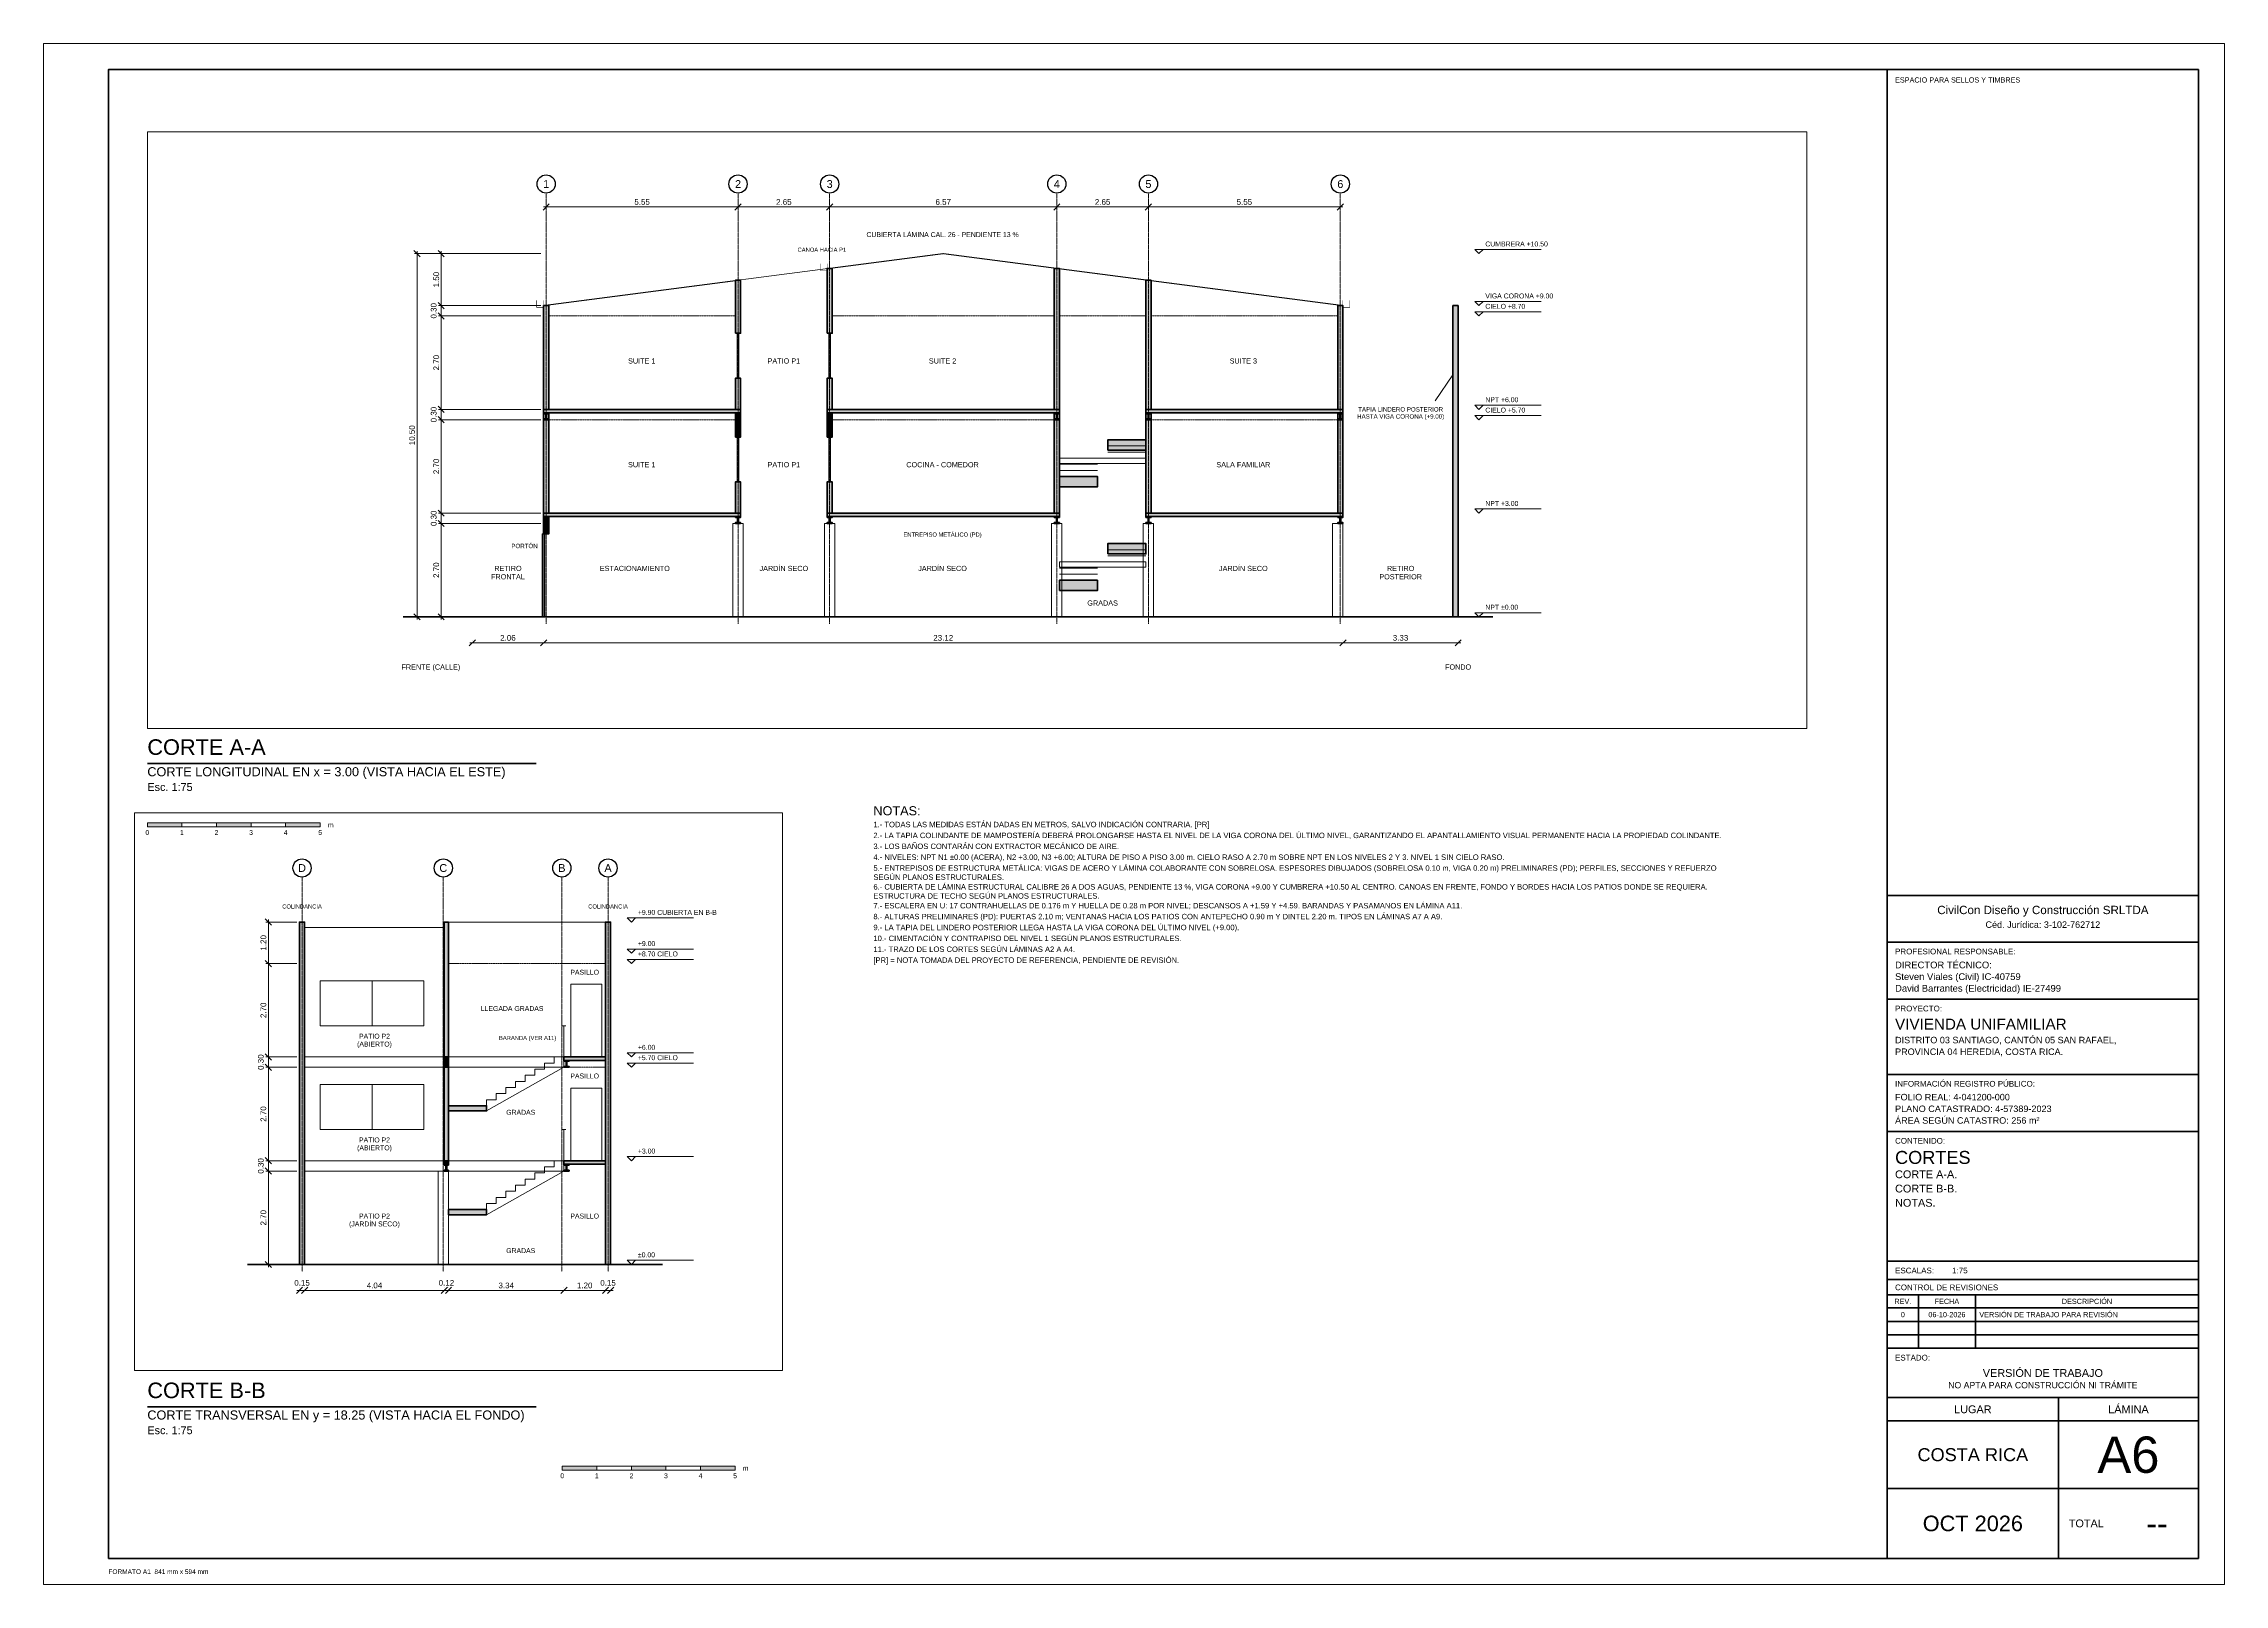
# Paper-space layout 'A6-CORTES' of a CAD drawing. Header units: metres, sheet in millimetres. Extents: x 0 to 841, y 0 to 594.
# The model-space entities are those that its viewports show. They can reach past a viewport. Long polylines and large blocks are cut down to what shows.
import ezdxf
from ezdxf.enums import TextEntityAlignment as Align

# ---------------------------------------------------------------- set-up
doc = ezdxf.new("R2010")
doc.units = ezdxf.units.M
doc.linetypes.add('CENTER', pattern=[5.08, 3.175, -0.635, 0.635, -0.635])
doc.linetypes.add('DASHED', pattern=[1.524, 1.27, -0.254])
for name, color, linetype, lineweight in [('A-CAJETIN', 7, 'Continuous', 35), ('A-CAJETIN-TXT', 7, 'Continuous', 25), ('A-EJES', 8, 'CENTER', 13), ('A-EJES-TXT', 7, 'Continuous', 25), ('A-ESCALA-GRAF', 7, 'Continuous', 18), ('A-MARCO', 7, 'Continuous', 70), ('A-NOTAS', 7, 'Continuous', 18), ('A-TEXTO', 7, 'Continuous', 18), ('A-TITULOS', 7, 'Continuous', 35), ('S-CIELO', 8, 'DASHED', 13), ('S-CORTE', 7, 'Continuous', 50), ('S-COTA', 7, 'Continuous', 18), ('S-CUBIERTA', 7, 'Continuous', 60), ('S-NIVEL', 7, 'Continuous', 18), ('S-TERRENO', 7, 'Continuous', 70), ('S-TXT', 7, 'Continuous', 18), ('S-VIDRIO', 8, 'Continuous', 13), ('S-VISTA', 8, 'Continuous', 18)]:
    doc.layers.add(name, color=color, linetype=linetype, lineweight=lineweight)
doc.layers.add('A-VIEWPORT', color=8, linetype='Continuous', lineweight=13, plot=False)
doc.styles.add('ARIAL', font='arial.ttf')
doc.dimstyles.new('COTA-75', dxfattribs={"dimtxt": 0.165, "dimasz": 0.09, "dimexe": 0.075, "dimexo": 0.075, "dimgap": 0.06, "dimtad": 1, "dimzin": 0, "dimdsep": 46, "dimtxsty": 'ARIAL', "dimtsz": 0.09, "dimcen": 2.5, "dimdle": 0.075, "dimclrd": 7, "dimclre": 7, "dimclrt": 7, "dimazin": 3, "dimtfac": 1, "dimtmove": 0, "dimatfit": 3, "dimlwd": 18, "dimlwe": 13})

# ---------------------------------------------------------------- blocks, each defined once
blk = doc.blocks.new('CAJETIN_A1')
for p, q in [((0, 255.6), (120, 255.6)), ((0, 237.6), (120, 237.6)), ((0, 215.6), (120, 215.6)), ((0, 186.6), (120, 186.6)), ((0, 164.6), (120, 164.6)), ((0, 114.6), (120, 114.6)), ((0, 107.6), (120, 107.6)), ((0, 101.6), (120, 101.6)), ((12, 101.6), (12, 81)), ((34, 101.6), (34, 81)), ((0, 96.6), (120, 96.6)), ((0, 91.4), (120, 91.4)), ((0, 86.2), (120, 86.2)), ((0, 81), (120, 81)), ((0, 62), (120, 62)), ((66, 62), (66, 0)), ((0, 53), (120, 53)), ((0, 27), (120, 27))]:
    blk.add_line(p, q)
blk.add_lwpolyline([(0, 0), (120, 0), (120, 574), (0, 574)], close=True)
at = {"style": 'ARIAL'}
for s, height, p in [('ESPACIO PARA SELLOS Y TIMBRES', 2, (3, 571)), ('PROFESIONAL RESPONSABLE:', 2.2, (3, 235.1)), ('PROYECTO:', 2.2, (3, 213.1)), ('INFORMACIÓN REGISTRO PÚBLICO:', 2.2, (3, 184.1)), ('CONTENIDO:', 2.2, (3, 162.1)), ('ESCALAS:', 2.2, (3, 112.1)), ('CONTROL DE REVISIONES', 2.2, (3, 105.6)), ('ESTADO:', 2.2, (3, 78.5))]:
    blk.add_text(s, height=height, dxfattribs=at).set_placement(p, align=Align.TOP_LEFT)
for s, height, p in [('REV.', 2, (6, 99.1)), ('FECHA', 2, (23, 99.1)), ('DESCRIPCIÓN', 2, (77, 99.1)), ('LUGAR', 3, (33, 57.5)), ('LÁMINA', 3, (93, 57.5))]:
    blk.add_text(s, height=height, dxfattribs=at).set_placement(p, align=Align.MIDDLE_CENTER)
blk.add_text('TOTAL', height=3, dxfattribs=at).set_placement((70, 13.5), align=Align.MIDDLE_LEFT)
for tag, height, p in [('EMPRESA_CED', 2.5, (60, 245.6)), ('EMPRESA', 3.2, (60, 251.6)), ('ESTADO_1', 3, (60, 73)), ('ESTADO_2', 2.4, (60, 68))]:
    blk.add_attdef(tag, text='', height=height, dxfattribs=at).set_placement(p, align=Align.TOP_CENTER)
for tag, height, p in [('PROF_1', 2.6, (3, 230.1)), ('PROF_2', 2.6, (3, 225.6)), ('PROF_3', 2.6, (3, 221.1)), ('PROYECTO', 4.2, (3, 208.1)), ('UBIC_1', 2.5, (3, 201.1)), ('UBIC_2', 2.5, (3, 196.6)), ('UBIC_3', 2.5, (3, 192.1)), ('REG_1', 2.5, (3, 179.1)), ('REG_2', 2.5, (3, 174.6)), ('REG_3', 2.5, (3, 170.1)), ('CONT_TIT', 5, (3, 157.1)), ('CONT_1', 3, (3, 149.6)), ('CONT_2', 3, (3, 144.1)), ('CONT_3', 3, (3, 138.6)), ('CONT_4', 3, (3, 133.1)), ('CONT_5', 3, (3, 127.6)), ('CONT_6', 3, (3, 122.1)), ('ESCALAS', 2.2, (25, 112.1))]:
    blk.add_attdef(tag, text='', height=height, dxfattribs=at).set_placement(p, align=Align.TOP_LEFT)
for tag, height, p in [('REV0_N', 2, (6, 94)), ('REV0_F', 2, (23, 94)), ('REV1_N', 2, (6, 88.8)), ('REV2_N', 2, (6, 83.6)), ('REV1_F', 2, (23, 88.8)), ('REV2_F', 2, (23, 83.6)), ('LUGAR', 5, (33, 40)), ('LAMINA', 14, (93, 40)), ('TOTAL', 9, (104, 13.5)), ('FECHA', 6, (33, 13.5))]:
    blk.add_attdef(tag, text='', height=height, dxfattribs=at).set_placement(p, align=Align.MIDDLE_CENTER)
for tag, p in [('REV0_D', (35.5, 94)), ('REV1_D', (35.5, 88.8)), ('REV2_D', (35.5, 83.6))]:
    blk.add_attdef(tag, text='', height=2, dxfattribs=at).set_placement(p, align=Align.MIDDLE_LEFT)

msp = doc.modelspace()

# ---------------------------------------------------------------- hatches: boundary and pattern name
at = {"layer": 'S-CORTE'}
for points in [[(7.61, 8.2), (7.76, 8.2), (7.76, 9.731), (7.61, 9.731)], [(10.26, 8.2), (10.41, 8.2), (10.41, 10.076), (10.26, 10.076)], [(16.83, 6), (16.98, 6), (16.98, 10.076), (16.83, 10.076)], [(19.48, 6), (19.63, 6), (19.63, 9.731), (19.48, 9.731)], [(45, 0), (45.15, 0), (45.15, 9.901), (45, 9.901)], [(49.19, 6), (49.31, 6), (49.31, 9.901), (49.19, 9.901)], [(53.85, 0), (54, 0), (54, 9.901), (53.85, 9.901)], [(2.06, 6), (2.21, 6), (2.21, 9), (2.06, 9)], [(25.03, 6), (25.18, 6), (25.18, 9), (25.03, 9)], [(28.362, 0), (28.512, 0), (28.512, 9), (28.362, 9)], [(7.61, 6), (7.76, 6), (7.76, 6.9), (7.61, 6.9)], [(10.26, 6), (10.41, 6), (10.41, 6.9), (10.26, 6.9)], [(2.06, 5.9), (7.76, 5.9), (7.76, 6), (2.06, 6)], [(2.06, 5.875), (2.21, 5.875), (2.21, 5.9), (2.06, 5.9)], [(2.06, 3), (2.21, 3), (2.21, 5.9), (2.06, 5.9)], [(2.06, 5.7), (2.21, 5.7), (2.21, 5.725), (2.06, 5.725)], [(2.123, 5.7), (2.147, 5.7), (2.147, 5.9), (2.123, 5.9)], [(7.61, 5.875), (7.76, 5.875), (7.76, 5.9), (7.61, 5.9)], [(7.61, 5.2), (7.76, 5.2), (7.76, 5.9), (7.61, 5.9)], [(7.61, 5.7), (7.76, 5.7), (7.76, 5.725), (7.61, 5.725)], [(7.673, 5.7), (7.697, 5.7), (7.697, 5.9), (7.673, 5.9)], [(10.26, 5.9), (16.98, 5.9), (16.98, 6), (10.26, 6)], [(10.26, 5.875), (10.41, 5.875), (10.41, 5.9), (10.26, 5.9)], [(10.26, 5.2), (10.41, 5.2), (10.41, 5.9), (10.26, 5.9)], [(10.26, 5.7), (10.41, 5.7), (10.41, 5.725), (10.26, 5.725)], [(10.323, 5.7), (10.347, 5.7), (10.347, 5.9), (10.323, 5.9)], [(16.83, 5.875), (16.98, 5.875), (16.98, 5.9), (16.83, 5.9)], [(16.83, 3), (16.98, 3), (16.98, 5.9), (16.83, 5.9)], [(16.83, 5.7), (16.98, 5.7), (16.98, 5.725), (16.83, 5.725)], [(16.893, 5.7), (16.917, 5.7), (16.917, 5.9), (16.893, 5.9)], [(19.48, 5.9), (25.18, 5.9), (25.18, 6), (19.48, 6)], [(19.48, 5.875), (19.63, 5.875), (19.63, 5.9), (19.48, 5.9)], [(19.48, 3), (19.63, 3), (19.63, 5.9), (19.48, 5.9)], [(19.48, 5.7), (19.63, 5.7), (19.63, 5.725), (19.48, 5.725)], [(19.543, 5.7), (19.567, 5.7), (19.567, 5.9), (19.543, 5.9)], [(25.03, 5.875), (25.18, 5.875), (25.18, 5.9), (25.03, 5.9)], [(25.03, 3), (25.18, 3), (25.18, 5.9), (25.03, 5.9)], [(25.03, 5.7), (25.18, 5.7), (25.18, 5.725), (25.03, 5.725)], [(25.093, 5.7), (25.117, 5.7), (25.117, 5.9), (25.093, 5.9)], [(49.19, 5.9), (49.31, 5.9), (49.31, 6), (49.19, 6)], [(49.19, 3), (49.31, 3), (49.31, 5.9), (49.19, 5.9)], [(49.19, 5.875), (49.31, 5.875), (49.31, 5.9), (49.19, 5.9)], [(49.19, 5.7), (49.31, 5.7), (49.31, 5.725), (49.19, 5.725)], [(49.238, 5.7), (49.262, 5.7), (49.262, 5.9), (49.238, 5.9)], [(52.65, 5.9), (53.85, 5.9), (53.85, 6), (52.65, 6)], [(52.65, 5.875), (52.8, 5.875), (52.8, 5.9), (52.65, 5.9)], [(52.65, 5.7), (52.8, 5.7), (52.8, 5.725), (52.65, 5.725)], [(52.713, 5.7), (52.737, 5.7), (52.737, 5.9), (52.713, 5.9)], [(18.38, 4.818), (19.48, 4.818), (19.48, 5.118), (18.38, 5.118)], [(49.31, 4.438), (50.41, 4.438), (50.41, 4.588), (49.31, 4.588)], [(7.61, 3), (7.76, 3), (7.76, 3.9), (7.61, 3.9)], [(10.26, 3), (10.41, 3), (10.41, 3.9), (10.26, 3.9)], [(16.98, 3.759), (18.08, 3.759), (18.08, 4.059), (16.98, 4.059)], [(2.06, 2.9), (7.76, 2.9), (7.76, 3), (2.06, 3)], [(2.06, 2.4), (2.21, 2.4), (2.21, 2.9), (2.06, 2.9)], [(7.61, 2.875), (7.76, 2.875), (7.76, 2.9), (7.61, 2.9)], [(7.61, 2.7), (7.76, 2.7), (7.76, 2.725), (7.61, 2.725)], [(7.673, 2.7), (7.697, 2.7), (7.697, 2.9), (7.673, 2.9)], [(10.26, 2.9), (16.98, 2.9), (16.98, 3), (10.26, 3)], [(10.26, 2.875), (10.41, 2.875), (10.41, 2.9), (10.26, 2.9)], [(10.26, 2.7), (10.41, 2.7), (10.41, 2.725), (10.26, 2.725)], [(10.323, 2.7), (10.347, 2.7), (10.347, 2.9), (10.323, 2.9)], [(16.83, 2.875), (16.98, 2.875), (16.98, 2.9), (16.83, 2.9)], [(16.83, 2.7), (16.98, 2.7), (16.98, 2.725), (16.83, 2.725)], [(16.893, 2.7), (16.917, 2.7), (16.917, 2.9), (16.893, 2.9)], [(19.48, 2.9), (25.18, 2.9), (25.18, 3), (19.48, 3)], [(19.48, 2.875), (19.63, 2.875), (19.63, 2.9), (19.48, 2.9)], [(19.48, 2.7), (19.63, 2.7), (19.63, 2.725), (19.48, 2.725)], [(19.543, 2.7), (19.567, 2.7), (19.567, 2.9), (19.543, 2.9)], [(25.03, 2.875), (25.18, 2.875), (25.18, 2.9), (25.03, 2.9)], [(25.03, 2.7), (25.18, 2.7), (25.18, 2.725), (25.03, 2.725)], [(25.093, 2.7), (25.117, 2.7), (25.117, 2.9), (25.093, 2.9)], [(49.19, 2.9), (49.31, 2.9), (49.31, 3), (49.19, 3)], [(49.19, 2.875), (49.31, 2.875), (49.31, 2.9), (49.19, 2.9)], [(49.19, 2.7), (49.31, 2.7), (49.31, 2.725), (49.19, 2.725)], [(49.238, 2.7), (49.262, 2.7), (49.262, 2.9), (49.238, 2.9)], [(52.65, 2.9), (53.85, 2.9), (53.85, 3), (52.65, 3)], [(52.65, 2.875), (52.8, 2.875), (52.8, 2.9), (52.65, 2.9)], [(52.65, 2.7), (52.8, 2.7), (52.8, 2.725), (52.65, 2.725)], [(52.713, 2.7), (52.737, 2.7), (52.737, 2.9), (52.713, 2.9)], [(18.38, 1.818), (19.48, 1.818), (19.48, 2.118), (18.38, 2.118)], [(49.31, 1.438), (50.41, 1.438), (50.41, 1.588), (49.31, 1.588)], [(16.98, 0.759), (18.08, 0.759), (18.08, 1.059), (16.98, 1.059)]]:
    msp.add_hatch(color=7, dxfattribs=at).paths.add_polyline_path(points)

# ---------------------------------------------------------------- linework, layer by layer
at = {"layer": 'A-EJES', "ltscale": 0.05}
for p, q in [((2.135, -0.2), (2.135, 12.253)), ((7.685, -0.2), (7.685, 12.253)), ((10.335, -0.2), (10.335, 12.253)), ((16.905, -0.2), (16.905, 12.253)), ((19.555, -0.2), (19.555, 12.253)), ((25.105, -0.2), (25.105, 12.253)), ((45.075, -0.2), (45.075, 11.201)), ((49.16, -0.2), (49.16, 11.201)), ((52.59, -0.2), (52.59, 11.201)), ((53.925, -0.2), (53.925, 11.201))]:
    msp.add_line(p, q, dxfattribs=at)
at = {"layer": 'A-EJES-TXT'}
for centre in [(2.135, 12.515), (7.685, 12.515), (10.335, 12.515), (16.905, 12.515), (19.555, 12.515), (25.105, 12.515), (45.075, 11.463), (49.16, 11.463), (52.59, 11.463), (53.925, 11.463)]:
    msp.add_circle(centre, 0.263, dxfattribs=at)
at = {"layer": 'S-CIELO', "ltscale": 0.0375}
for p, q in [((2.21, 8.7), (7.61, 8.7)), ((10.41, 8.7), (16.83, 8.7)), ((16.98, 8.7), (19.48, 8.7)), ((19.63, 8.7), (25.03, 8.7)), ((53.85, 8.7), (49.31, 8.7)), ((2.21, 5.7), (7.61, 5.7)), ((10.41, 5.7), (16.83, 5.7)), ((19.63, 5.7), (25.03, 5.7)), ((53.85, 5.7), (52.65, 5.7))]:
    msp.add_line(p, q, dxfattribs=at)
at = {"layer": 'S-CORTE', "const_width": 0.012}
for points in [[(10.06, 10.216), (10.06, 10.016), (10.26, 10.016), (10.26, 10.216)], [(1.86, 9.15), (1.86, 8.95), (2.06, 8.95), (2.06, 9.15)], [(25.18, 9.15), (25.18, 8.95), (25.38, 8.95), (25.38, 9.15)]]:
    msp.add_lwpolyline(points, dxfattribs=at)
at = {"layer": 'S-CORTE'}
for points in [[(7.61, 8.2), (7.76, 8.2), (7.76, 9.731), (7.61, 9.731)], [(10.26, 8.2), (10.41, 8.2), (10.41, 10.076), (10.26, 10.076)], [(16.83, 6), (16.98, 6), (16.98, 10.076), (16.83, 10.076)], [(19.48, 6), (19.63, 6), (19.63, 9.731), (19.48, 9.731)], [(45, 0), (45.15, 0), (45.15, 9.901), (45, 9.901)], [(49.19, 6), (49.31, 6), (49.31, 9.901), (49.19, 9.901)], [(53.85, 0), (54, 0), (54, 9.901), (53.85, 9.901)], [(2.06, 6), (2.21, 6), (2.21, 9), (2.06, 9)], [(25.03, 6), (25.18, 6), (25.18, 9), (25.03, 9)], [(28.362, 0), (28.512, 0), (28.512, 9), (28.362, 9)], [(7.61, 6), (7.76, 6), (7.76, 6.9), (7.61, 6.9)], [(10.26, 6), (10.41, 6), (10.41, 6.9), (10.26, 6.9)], [(2.06, 5.9), (7.76, 5.9), (7.76, 6), (2.06, 6)], [(2.06, 5.875), (2.21, 5.875), (2.21, 5.9), (2.06, 5.9)], [(2.06, 3), (2.21, 3), (2.21, 5.9), (2.06, 5.9)], [(2.06, 5.7), (2.21, 5.7), (2.21, 5.725), (2.06, 5.725)], [(2.123, 5.7), (2.147, 5.7), (2.147, 5.9), (2.123, 5.9)], [(7.61, 5.875), (7.76, 5.875), (7.76, 5.9), (7.61, 5.9)], [(7.61, 5.2), (7.76, 5.2), (7.76, 5.9), (7.61, 5.9)], [(7.61, 5.7), (7.76, 5.7), (7.76, 5.725), (7.61, 5.725)], [(7.673, 5.7), (7.697, 5.7), (7.697, 5.9), (7.673, 5.9)], [(10.26, 5.9), (16.98, 5.9), (16.98, 6), (10.26, 6)], [(10.26, 5.875), (10.41, 5.875), (10.41, 5.9), (10.26, 5.9)], [(10.26, 5.2), (10.41, 5.2), (10.41, 5.9), (10.26, 5.9)], [(10.26, 5.7), (10.41, 5.7), (10.41, 5.725), (10.26, 5.725)], [(10.323, 5.7), (10.347, 5.7), (10.347, 5.9), (10.323, 5.9)], [(16.83, 5.875), (16.98, 5.875), (16.98, 5.9), (16.83, 5.9)], [(16.83, 3), (16.98, 3), (16.98, 5.9), (16.83, 5.9)], [(16.83, 5.7), (16.98, 5.7), (16.98, 5.725), (16.83, 5.725)], [(16.893, 5.7), (16.917, 5.7), (16.917, 5.9), (16.893, 5.9)], [(19.48, 5.9), (25.18, 5.9), (25.18, 6), (19.48, 6)], [(19.48, 5.875), (19.63, 5.875), (19.63, 5.9), (19.48, 5.9)], [(19.48, 3), (19.63, 3), (19.63, 5.9), (19.48, 5.9)], [(19.48, 5.7), (19.63, 5.7), (19.63, 5.725), (19.48, 5.725)], [(19.543, 5.7), (19.567, 5.7), (19.567, 5.9), (19.543, 5.9)], [(25.03, 5.875), (25.18, 5.875), (25.18, 5.9), (25.03, 5.9)], [(25.03, 3), (25.18, 3), (25.18, 5.9), (25.03, 5.9)], [(25.03, 5.7), (25.18, 5.7), (25.18, 5.725), (25.03, 5.725)], [(25.093, 5.7), (25.117, 5.7), (25.117, 5.9), (25.093, 5.9)], [(49.19, 5.9), (49.31, 5.9), (49.31, 6), (49.19, 6)], [(49.19, 3), (49.31, 3), (49.31, 5.9), (49.19, 5.9)], [(49.19, 5.875), (49.31, 5.875), (49.31, 5.9), (49.19, 5.9)], [(49.19, 5.7), (49.31, 5.7), (49.31, 5.725), (49.19, 5.725)], [(49.238, 5.7), (49.262, 5.7), (49.262, 5.9), (49.238, 5.9)], [(52.65, 5.9), (53.85, 5.9), (53.85, 6), (52.65, 6)], [(52.65, 5.875), (52.8, 5.875), (52.8, 5.9), (52.65, 5.9)], [(52.65, 5.7), (52.8, 5.7), (52.8, 5.725), (52.65, 5.725)], [(52.713, 5.7), (52.737, 5.7), (52.737, 5.9), (52.713, 5.9)], [(18.38, 4.818), (19.48, 4.818), (19.48, 5.118), (18.38, 5.118)], [(49.31, 4.438), (50.41, 4.438), (50.41, 4.588), (49.31, 4.588)], [(7.61, 3), (7.76, 3), (7.76, 3.9), (7.61, 3.9)], [(10.26, 3), (10.41, 3), (10.41, 3.9), (10.26, 3.9)], [(16.98, 3.759), (18.08, 3.759), (18.08, 4.059), (16.98, 4.059)], [(2.06, 2.9), (7.76, 2.9), (7.76, 3), (2.06, 3)], [(2.06, 2.4), (2.21, 2.4), (2.21, 2.9), (2.06, 2.9)], [(7.61, 2.875), (7.76, 2.875), (7.76, 2.9), (7.61, 2.9)], [(7.61, 2.7), (7.76, 2.7), (7.76, 2.725), (7.61, 2.725)], [(7.673, 2.7), (7.697, 2.7), (7.697, 2.9), (7.673, 2.9)], [(10.26, 2.9), (16.98, 2.9), (16.98, 3), (10.26, 3)], [(10.26, 2.875), (10.41, 2.875), (10.41, 2.9), (10.26, 2.9)], [(10.26, 2.7), (10.41, 2.7), (10.41, 2.725), (10.26, 2.725)], [(10.323, 2.7), (10.347, 2.7), (10.347, 2.9), (10.323, 2.9)], [(16.83, 2.875), (16.98, 2.875), (16.98, 2.9), (16.83, 2.9)], [(16.83, 2.7), (16.98, 2.7), (16.98, 2.725), (16.83, 2.725)], [(16.893, 2.7), (16.917, 2.7), (16.917, 2.9), (16.893, 2.9)], [(19.48, 2.9), (25.18, 2.9), (25.18, 3), (19.48, 3)], [(19.48, 2.875), (19.63, 2.875), (19.63, 2.9), (19.48, 2.9)], [(19.48, 2.7), (19.63, 2.7), (19.63, 2.725), (19.48, 2.725)], [(19.543, 2.7), (19.567, 2.7), (19.567, 2.9), (19.543, 2.9)], [(25.03, 2.875), (25.18, 2.875), (25.18, 2.9), (25.03, 2.9)], [(25.03, 2.7), (25.18, 2.7), (25.18, 2.725), (25.03, 2.725)], [(25.093, 2.7), (25.117, 2.7), (25.117, 2.9), (25.093, 2.9)], [(49.19, 2.9), (49.31, 2.9), (49.31, 3), (49.19, 3)], [(49.19, 2.875), (49.31, 2.875), (49.31, 2.9), (49.19, 2.9)], [(49.19, 2.7), (49.31, 2.7), (49.31, 2.725), (49.19, 2.725)], [(49.238, 2.7), (49.262, 2.7), (49.262, 2.9), (49.238, 2.9)], [(52.65, 2.9), (53.85, 2.9), (53.85, 3), (52.65, 3)], [(52.65, 2.875), (52.8, 2.875), (52.8, 2.9), (52.65, 2.9)], [(52.65, 2.7), (52.8, 2.7), (52.8, 2.725), (52.65, 2.725)], [(52.713, 2.7), (52.737, 2.7), (52.737, 2.9), (52.713, 2.9)], [(2.03, 0), (2.09, 0), (2.09, 2.4), (2.03, 2.4)], [(18.38, 1.818), (19.48, 1.818), (19.48, 2.118), (18.38, 2.118)], [(49.31, 1.438), (50.41, 1.438), (50.41, 1.588), (49.31, 1.588)], [(16.98, 0.759), (18.08, 0.759), (18.08, 1.059), (16.98, 1.059)]]:
    msp.add_lwpolyline(points, close=True, dxfattribs=at)
at = {"layer": 'S-CUBIERTA', "const_width": 0.03}
for points in [[(10.26, 10.066), (13.62, 10.503), (25.18, 9)], [(2.06, 9), (7.76, 9.741)], [(53.85, 9.901), (49.19, 9.901)]]:
    msp.add_lwpolyline(points, dxfattribs=at)
at = {"layer": 'S-NIVEL'}
for p, q in [((28.992, 10.623), (30.912, 10.623)), ((54.48, 10.021), (56.4, 10.021)), ((28.992, 9.12), (30.912, 9.12)), ((54.48, 9.12), (56.4, 9.12)), ((28.992, 8.82), (30.912, 8.82)), ((54.48, 8.82), (56.4, 8.82)), ((28.992, 6.12), (30.912, 6.12)), ((28.992, 5.82), (30.912, 5.82)), ((54.48, 6.12), (56.4, 6.12)), ((54.48, 5.82), (56.4, 5.82)), ((28.992, 3.12), (30.912, 3.12)), ((54.48, 3.12), (56.4, 3.12)), ((28.992, 0.12), (30.912, 0.12)), ((54.48, 0.12), (56.4, 0.12))]:
    msp.add_line(p, q, dxfattribs=at)
for points in [[(28.992, 10.623), (29.232, 10.623), (29.112, 10.503)], [(54.48, 10.021), (54.72, 10.021), (54.6, 9.901)], [(28.992, 9.12), (29.232, 9.12), (29.112, 9)], [(54.48, 9.12), (54.72, 9.12), (54.6, 9)], [(28.992, 8.82), (29.232, 8.82), (29.112, 8.7)], [(54.48, 8.82), (54.72, 8.82), (54.6, 8.7)], [(28.992, 6.12), (29.232, 6.12), (29.112, 6)], [(28.992, 5.82), (29.232, 5.82), (29.112, 5.7)], [(54.48, 6.12), (54.72, 6.12), (54.6, 6)], [(54.48, 5.82), (54.72, 5.82), (54.6, 5.7)], [(28.992, 3.12), (29.232, 3.12), (29.112, 3)], [(54.48, 3.12), (54.72, 3.12), (54.6, 3)], [(28.992, 0.12), (29.232, 0.12), (29.112, 0)], [(54.48, 0.12), (54.72, 0.12), (54.6, 0)]]:
    msp.add_lwpolyline(points, close=True, dxfattribs=at)
at = {"layer": 'S-TERRENO'}
for p, q in [((-2, 0), (29.512, 0)), ((43.5, 0), (55.5, 0))]:
    msp.add_line(p, q, dxfattribs=at)
at = {"layer": 'S-TXT'}
msp.add_line((27.85, 6.25), (28.362, 7), dxfattribs=at)
at = {"layer": 'S-VIDRIO'}
for p, q in [((7.66, 6.9), (7.66, 8.2)), ((7.71, 6.9), (7.71, 8.2)), ((10.31, 6.9), (10.31, 8.2)), ((10.36, 6.9), (10.36, 8.2)), ((7.66, 3.9), (7.66, 5.2)), ((7.71, 3.9), (7.71, 5.2)), ((10.31, 3.9), (10.31, 5.2)), ((10.36, 3.9), (10.36, 5.2))]:
    msp.add_line(p, q, dxfattribs=at)
at = {"layer": 'S-VISTA'}
for p, q in [((49.19, 9.741), (45.15, 9.741)), ((47.1, 6.9), (47.1, 8.2)), ((52.6, 6.9), (52.7, 6.9)), ((52.65, 6), (52.65, 6.9)), ((50.41, 4.438), (52.65, 5.7)), ((47.1, 3.9), (47.1, 5.2)), ((16.98, 4.588), (18.08, 4.588)), ((18.38, 4.941), (19.48, 4.941)), ((18.38, 4.765), (19.48, 4.765)), ((16.98, 4.412), (18.08, 4.412)), ((16.98, 4.235), (18.08, 4.235)), ((52.6, 3.9), (52.7, 3.9)), ((52.65, 3), (52.65, 3.9)), ((50.41, 1.438), (52.65, 2.7)), ((18.38, 1.941), (19.48, 1.941)), ((16.98, 1.588), (18.08, 1.588)), ((16.98, 1.412), (18.08, 1.412)), ((18.38, 1.765), (19.48, 1.765)), ((16.98, 1.235), (18.08, 1.235))]:
    msp.add_line(p, q, dxfattribs=at)
for points in [[(2.06, 9), (13.62, 10.503), (25.18, 9)], [(50.41, 4.588), (50.41, 4.765), (50.69, 4.765), (50.69, 4.941), (50.97, 4.941), (50.97, 5.118), (51.25, 5.118), (51.25, 5.294), (51.53, 5.294), (51.53, 5.471), (51.81, 5.471), (51.81, 5.647), (52.09, 5.647), (52.09, 5.824), (52.37, 5.824), (52.37, 6), (52.65, 6)], [(50.41, 1.588), (50.41, 1.765), (50.69, 1.765), (50.69, 1.941), (50.97, 1.941), (50.97, 2.118), (51.25, 2.118), (51.25, 2.294), (51.53, 2.294), (51.53, 2.471), (51.81, 2.471), (51.81, 2.647), (52.09, 2.647), (52.09, 2.824), (52.37, 2.824), (52.37, 3), (52.65, 3)]]:
    msp.add_lwpolyline(points, dxfattribs=at)
for points in [[(45.6, 6.9), (48.6, 6.9), (48.6, 8.2), (45.6, 8.2)], [(52.85, 6), (53.75, 6), (53.75, 8.1), (52.85, 8.1)], [(45.15, 5.7), (52.65, 5.7), (52.65, 6), (45.15, 6)], [(45.6, 3.9), (48.6, 3.9), (48.6, 5.2), (45.6, 5.2)], [(52.85, 3), (53.75, 3), (53.75, 5.1), (52.85, 5.1)], [(16.98, 4.438), (19.48, 4.438), (19.48, 4.588), (16.98, 4.588)], [(7.535, 0), (7.835, 0), (7.835, 2.7), (7.535, 2.7)], [(10.185, 0), (10.485, 0), (10.485, 2.7), (10.185, 2.7)], [(16.755, 0), (17.055, 0), (17.055, 2.7), (16.755, 2.7)], [(19.405, 0), (19.705, 0), (19.705, 2.7), (19.405, 2.7)], [(24.88, 0), (25.18, 0), (25.18, 2.7), (24.88, 2.7)], [(45.15, 2.7), (52.65, 2.7), (52.65, 3), (45.15, 3)], [(49.01, 0), (49.31, 0), (49.31, 2.7), (49.01, 2.7)], [(16.98, 1.438), (19.48, 1.438), (19.48, 1.588), (16.98, 1.588)]]:
    msp.add_lwpolyline(points, close=True, dxfattribs=at)

# ---------------------------------------------------------------- texts
at = {"layer": 'A-EJES-TXT', "style": 'ARIAL'}
for s, p in [('1', (2.135, 12.515)), ('2', (7.685, 12.515)), ('3', (10.335, 12.515)), ('4', (16.905, 12.515)), ('5', (19.555, 12.515)), ('6', (25.105, 12.515)), ('D', (45.075, 11.463)), ('C', (49.16, 11.463)), ('B', (52.59, 11.463)), ('A', (53.925, 11.463))]:
    msp.add_text(s, height=0.225, dxfattribs=at).set_placement(p, align=Align.MIDDLE_CENTER)
at = {"layer": 'S-NIVEL', "style": 'ARIAL'}
for s, p in [('CUMBRERA +10.50', (29.299, 10.668)), ('+9.90 CUBIERTA EN B-B', (54.788, 10.066)), ('VIGA CORONA +9.00', (29.299, 9.165)), ('CIELO +8.70', (29.299, 8.865)), ('+9.00', (54.788, 9.165)), ('+8.70 CIELO', (54.788, 8.865)), ('NPT +6.00', (29.299, 6.165)), ('+6.00', (54.788, 6.165)), ('CIELO +5.70', (29.299, 5.865)), ('+5.70 CIELO', (54.788, 5.865)), ('NPT +3.00', (29.299, 3.165)), ('+3.00', (54.788, 3.165)), ('NPT ±0.00', (29.299, 0.165)), ('±0.00', (54.788, 0.165))]:
    msp.add_text(s, height=0.1425, dxfattribs=at).set_placement(p, align=Align.BOTTOM_LEFT)
at = {"layer": 'S-TXT', "style": 'ARIAL'}
for s, height, p in [('CUBIERTA LÁMINA CAL. 26 - PENDIENTE 13 %', 0.1425, (13.6, 11.053)), ('CANOA HACIA P1', 0.12, (10.11, 10.616)), ('COLINDANCIA', 0.12, (45.075, 10.351)), ('COLINDANCIA', 0.12, (53.925, 10.351)), ('PASILLO', 0.1425, (53.25, 8.45)), ('SUITE 1', 0.15, (4.9, 7.4)), ('PATIO P1', 0.15, (9.01, 7.4)), ('SUITE 2', 0.15, (13.6, 7.4)), ('SUITE 3', 0.15, (22.3, 7.4)), ('LLEGADA GRADAS', 0.1425, (51.15, 7.4)), ('(ABIERTO)', 0.1425, (47.17, 6.372)), ('PATIO P2', 0.1425, (47.17, 6.6)), ('BARANDA (VER A11)', 0.12, (51.6, 6.55)), ('HASTA VIGA CORONA (+9.00)', 0.1275, (26.85, 5.796)), ('TAPIA LINDERO POSTERIOR', 0.1275, (26.85, 6)), ('PASILLO', 0.1425, (53.25, 5.45)), ('SUITE 1', 0.15, (4.9, 4.4)), ('PATIO P1', 0.15, (9.01, 4.4)), ('COCINA - COMEDOR', 0.15, (13.6, 4.4)), ('SALA FAMILIAR', 0.15, (22.3, 4.4)), ('GRADAS', 0.1425, (51.4, 4.4)), ('(ABIERTO)', 0.1425, (47.17, 3.372)), ('PATIO P2', 0.1425, (47.17, 3.6)), ('PORTÓN', 0.1275, (1.51, 2.05)), ('ENTREPISO METÁLICO (PD)', 0.12, (13.6, 2.38)), ('RETIRO', 0.15, (1.03, 1.4)), ('ESTACIONAMIENTO', 0.15, (4.7, 1.4)), ('JARDÍN SECO', 0.15, (9.01, 1.4)), ('JARDÍN SECO', 0.15, (13.6, 1.4)), ('JARDÍN SECO', 0.15, (22.3, 1.4)), ('RETIRO', 0.15, (26.85, 1.4)), ('(JARDÍN SECO)', 0.1425, (47.17, 1.172)), ('PATIO P2', 0.1425, (47.17, 1.4)), ('PASILLO', 0.1425, (53.25, 1.4)), ('FRONTAL', 0.15, (1.03, 1.16)), ('POSTERIOR', 0.15, (26.85, 1.16)), ('GRADAS', 0.15, (18.23, 0.4)), ('GRADAS', 0.1425, (51.4, 0.4)), ('FRENTE (CALLE)', 0.15, (-1.2, -1.45)), ('FONDO', 0.15, (28.512, -1.45))]:
    msp.add_text(s, height=height, dxfattribs=at).set_placement(p, align=Align.MIDDLE_CENTER)

# ---------------------------------------------------------------- dimensions: what is measured, and where the dimension line sits
at = {"layer": 'S-COTA'}
for base, p1, p2 in [((2.135, 11.853), (2.135, 11.853), (7.685, 11.853)), ((7.685, 11.853), (7.685, 11.853), (10.335, 11.853)), ((10.335, 11.853), (10.335, 11.853), (16.905, 11.853)), ((16.905, 11.853), (16.905, 11.853), (19.555, 11.853)), ((19.555, 11.853), (19.555, 11.853), (25.105, 11.853)), ((0, -0.75), (0, -0.75), (2.06, -0.75)), ((2.06, -0.75), (2.06, -0.75), (25.18, -0.75)), ((25.18, -0.75), (25.18, -0.75), (28.512, -0.75)), ((45, -0.75), (45, -0.75), (45.15, -0.75)), ((45.15, -0.75), (45.15, -0.75), (49.19, -0.75)), ((49.19, -0.75), (49.19, -0.75), (49.31, -0.75)), ((49.31, -0.75), (49.31, -0.75), (52.65, -0.75)), ((52.65, -0.75), (52.65, -0.75), (53.85, -0.75)), ((53.85, -0.75), (53.85, -0.75), (54, -0.75))]:
    msp.add_linear_dim(base=base, p1=p1, p2=p2, dimstyle='COTA-75', dxfattribs=at).render()
for base, p1, p2 in [((-1.6, 0), (2.06, 0), (2.06, 10.503)), ((-0.9, 9), (2.06, 9), (2.06, 10.503)), ((44.1, 8.7), (45, 8.7), (45, 9.901)), ((-0.9, 8.7), (2.06, 8.7), (2.06, 9)), ((-0.9, 6), (2.06, 6), (2.06, 8.7)), ((44.1, 6), (45, 6), (45, 8.7)), ((-0.9, 5.7), (2.06, 5.7), (2.06, 6)), ((-0.9, 3), (2.06, 3), (2.06, 5.7)), ((44.1, 5.7), (45, 5.7), (45, 6)), ((44.1, 3), (45, 3), (45, 5.7)), ((-0.9, 2.7), (2.06, 2.7), (2.06, 3)), ((-0.9, 0), (2.06, 0), (2.06, 2.7)), ((44.1, 2.7), (45, 2.7), (45, 3)), ((44.1, 0), (45, 0), (45, 2.7))]:
    msp.add_linear_dim(base=base, p1=p1, p2=p2, angle=90, dimstyle='COTA-75', dxfattribs=at).render()

psp = doc.layouts.new('A6-CORTES')

# ---------------------------------------------------------------- hatches: boundary and pattern name
at = {"layer": 'A-ESCALA-GRAF'}
for points in [[(40, 292), (53.33, 292), (53.33, 293.6), (40, 293.6)], [(66.67, 292), (80, 292), (80, 293.6), (66.67, 293.6)], [(93.33, 292), (106.67, 292), (106.67, 293.6), (93.33, 293.6)], [(200, 44), (213.33, 44), (213.33, 45.6), (200, 45.6)], [(226.67, 44), (240, 44), (240, 45.6), (226.67, 45.6)], [(253.33, 44), (266.67, 44), (266.67, 45.6), (253.33, 45.6)]]:
    psp.add_hatch(color=7, dxfattribs=at).paths.add_polyline_path(points)

# ---------------------------------------------------------------- linework, layer by layer
for points in [[(40, 292), (53.33, 292), (53.33, 293.6), (40, 293.6)], [(53.33, 292), (66.67, 292), (66.67, 293.6), (53.33, 293.6)], [(66.67, 292), (80, 292), (80, 293.6), (66.67, 293.6)], [(80, 292), (93.33, 292), (93.33, 293.6), (80, 293.6)], [(93.33, 292), (106.67, 292), (106.67, 293.6), (93.33, 293.6)], [(200, 44), (213.33, 44), (213.33, 45.6), (200, 45.6)], [(213.33, 44), (226.67, 44), (226.67, 45.6), (213.33, 45.6)], [(226.67, 44), (240, 44), (240, 45.6), (226.67, 45.6)], [(240, 44), (253.33, 44), (253.33, 45.6), (240, 45.6)], [(253.33, 44), (266.67, 44), (266.67, 45.6), (253.33, 45.6)]]:
    psp.add_lwpolyline(points, close=True, dxfattribs=at)
at = {"layer": 'A-MARCO'}
psp.add_lwpolyline([(25, 10), (831, 10), (831, 584), (25, 584)], close=True, dxfattribs=at)
at = {"layer": 'A-TITULOS'}
for p, q in [((40, 316.5), (190, 316.5)), ((40, 68.5), (190, 68.5))]:
    psp.add_line(p, q, dxfattribs=at)
at = {"layer": 'A-VIEWPORT'}
psp.add_lwpolyline([(0, 0), (841, 0), (841, 594), (0, 594)], close=True, dxfattribs=at)

# ---------------------------------------------------------------- block references
at = {"layer": 'A-CAJETIN'}
ref = psp.add_blockref('CAJETIN_A1', (711, 10), dxfattribs=at)
ref.add_attrib('EMPRESA', 'CivilCon Diseño y Construcción SRLTDA', dxfattribs={"layer": 'A-CAJETIN-TXT', "height": 3.2, "style": 'ARIAL'}).set_placement((771, 261.6), align=Align.TOP_CENTER)
ref.add_attrib('EMPRESA_CED', 'Céd. Jurídica: 3-102-762712', dxfattribs={"layer": 'A-CAJETIN-TXT', "height": 2.5, "style": 'ARIAL'}).set_placement((771, 255.6), align=Align.TOP_CENTER)
ref.add_attrib('PROF_1', 'DIRECTOR TÉCNICO:', dxfattribs={"layer": 'A-CAJETIN-TXT', "height": 2.6, "style": 'ARIAL'}).set_placement((714, 240.1), align=Align.TOP_LEFT)
ref.add_attrib('PROF_2', 'Steven Viales (Civil) IC-40759', dxfattribs={"layer": 'A-CAJETIN-TXT', "height": 2.6, "style": 'ARIAL'}).set_placement((714, 235.6), align=Align.TOP_LEFT)
ref.add_attrib('PROF_3', 'David Barrantes (Electricidad) IE-27499', dxfattribs={"layer": 'A-CAJETIN-TXT', "height": 2.6, "style": 'ARIAL'}).set_placement((714, 231.1), align=Align.TOP_LEFT)
ref.add_attrib('PROYECTO', 'VIVIENDA UNIFAMILIAR', dxfattribs={"layer": 'A-CAJETIN-TXT', "height": 4.2, "style": 'ARIAL'}).set_placement((714, 218.1), align=Align.TOP_LEFT)
ref.add_attrib('UBIC_1', 'DISTRITO 03 SANTIAGO, CANTÓN 05 SAN RAFAEL,', dxfattribs={"layer": 'A-CAJETIN-TXT', "height": 2.5, "style": 'ARIAL'}).set_placement((714, 211.1), align=Align.TOP_LEFT)
ref.add_attrib('UBIC_2', 'PROVINCIA 04 HEREDIA, COSTA RICA.', dxfattribs={"layer": 'A-CAJETIN-TXT', "height": 2.5, "style": 'ARIAL'}).set_placement((714, 206.6), align=Align.TOP_LEFT)
ref.add_attrib('REG_1', 'FOLIO REAL: 4-041200-000', dxfattribs={"layer": 'A-CAJETIN-TXT', "height": 2.5, "style": 'ARIAL'}).set_placement((714, 189.1), align=Align.TOP_LEFT)
ref.add_attrib('REG_2', 'PLANO CATASTRADO: 4-57389-2023', dxfattribs={"layer": 'A-CAJETIN-TXT', "height": 2.5, "style": 'ARIAL'}).set_placement((714, 184.6), align=Align.TOP_LEFT)
ref.add_attrib('REG_3', 'ÁREA SEGÚN CATASTRO: 256 m²', dxfattribs={"layer": 'A-CAJETIN-TXT', "height": 2.5, "style": 'ARIAL'}).set_placement((714, 180.1), align=Align.TOP_LEFT)
ref.add_attrib('CONT_TIT', 'CORTES', dxfattribs={"layer": 'A-CAJETIN-TXT', "height": 5, "style": 'ARIAL'}).set_placement((714, 167.1), align=Align.TOP_LEFT)
ref.add_attrib('CONT_1', 'CORTE A-A.', dxfattribs={"layer": 'A-CAJETIN-TXT', "height": 3, "style": 'ARIAL'}).set_placement((714, 159.6), align=Align.TOP_LEFT)
ref.add_attrib('CONT_2', 'CORTE B-B.', dxfattribs={"layer": 'A-CAJETIN-TXT', "height": 3, "style": 'ARIAL'}).set_placement((714, 154.1), align=Align.TOP_LEFT)
ref.add_attrib('CONT_3', 'NOTAS.', dxfattribs={"layer": 'A-CAJETIN-TXT', "height": 3, "style": 'ARIAL'}).set_placement((714, 148.6), align=Align.TOP_LEFT)
ref.add_attrib('ESCALAS', '1:75', dxfattribs={"layer": 'A-CAJETIN-TXT', "height": 2.2, "style": 'ARIAL'}).set_placement((736, 122.1), align=Align.TOP_LEFT)
ref.add_attrib('REV0_N', '0', dxfattribs={"layer": 'A-CAJETIN-TXT', "height": 2, "style": 'ARIAL'}).set_placement((717, 104), align=Align.MIDDLE_CENTER)
ref.add_attrib('REV0_F', '06-10-2026', dxfattribs={"layer": 'A-CAJETIN-TXT', "height": 2, "style": 'ARIAL'}).set_placement((734, 104), align=Align.MIDDLE_CENTER)
ref.add_attrib('REV0_D', 'VERSIÓN DE TRABAJO PARA REVISIÓN', dxfattribs={"layer": 'A-CAJETIN-TXT', "height": 2, "style": 'ARIAL'}).set_placement((746.5, 104), align=Align.MIDDLE_LEFT)
ref.add_attrib('ESTADO_1', 'VERSIÓN DE TRABAJO', dxfattribs={"layer": 'A-CAJETIN-TXT', "height": 3, "style": 'ARIAL'}).set_placement((771, 83), align=Align.TOP_CENTER)
ref.add_attrib('ESTADO_2', 'NO APTA PARA CONSTRUCCIÓN NI TRÁMITE', dxfattribs={"layer": 'A-CAJETIN-TXT', "height": 2.4, "style": 'ARIAL'}).set_placement((771, 78), align=Align.TOP_CENTER)
ref.add_attrib('LUGAR', 'COSTA RICA', dxfattribs={"layer": 'A-CAJETIN-TXT', "height": 5, "style": 'ARIAL'}).set_placement((744, 50), align=Align.MIDDLE_CENTER)
ref.add_attrib('LAMINA', 'A6', dxfattribs={"layer": 'A-CAJETIN-TXT', "height": 14, "style": 'ARIAL'}).set_placement((804, 50), align=Align.MIDDLE_CENTER)
ref.add_attrib('FECHA', 'OCT 2026', dxfattribs={"layer": 'A-CAJETIN-TXT', "height": 6, "style": 'ARIAL'}).set_placement((744, 23.5), align=Align.MIDDLE_CENTER)
ref.add_attrib('TOTAL', '--', dxfattribs={"layer": 'A-CAJETIN-TXT', "height": 9, "style": 'ARIAL'}).set_placement((815, 23.5), align=Align.MIDDLE_CENTER)

# ---------------------------------------------------------------- texts
at = {"layer": 'A-ESCALA-GRAF', "style": 'ARIAL'}
for s, p in [('0', (40, 290.8)), ('1', (53.33, 290.8)), ('2', (66.67, 290.8)), ('3', (80, 290.8)), ('4', (93.33, 290.8)), ('5', (106.67, 290.8)), ('0', (200, 42.8)), ('1', (213.33, 42.8)), ('2', (226.67, 42.8)), ('3', (240, 42.8)), ('4', (253.33, 42.8)), ('5', (266.67, 42.8))]:
    psp.add_text(s, height=1.87, dxfattribs=at).set_placement(p, align=Align.TOP_CENTER)
for p in [(109.67, 292.8), (269.67, 44.8)]:
    psp.add_text('m', height=1.87, dxfattribs=at).set_placement(p, align=Align.MIDDLE_LEFT)
at = {"layer": 'A-NOTAS', "char_height": 2.1, "width": 330, "attachment_point": 1, "style": 'ARIAL'}
for s, insert in [('1.- TODAS LAS MEDIDAS ESTÁN DADAS EN METROS, SALVO INDICACIÓN CONTRARIA. [PR]', (320, 294)), ('3.- LOS BAÑOS CONTARÁN CON EXTRACTOR MECÁNICO DE AIRE.', (320, 285.6)), ('2.- LA TAPIA COLINDANTE DE MAMPOSTERÍA DEBERÁ PROLONGARSE HASTA EL NIVEL DE LA VIGA CORONA DEL ÚLTIMO NIVEL, GARANTIZANDO EL APANTALLAMIENTO VISUAL PERMANENTE HACIA LA PROPIEDAD COLINDANTE.', (320, 289.8)), ('4.- NIVELES: NPT N1 ±0.00 (ACERA), N2 +3.00, N3 +6.00; ALTURA DE PISO A PISO 3.00 m. CIELO RASO A 2.70 m SOBRE NPT EN LOS NIVELES 2 Y 3. NIVEL 1 SIN CIELO RASO.', (320, 281.4)), ('5.- ENTREPISOS DE ESTRUCTURA METÁLICA: VIGAS DE ACERO Y LÁMINA COLABORANTE CON SOBRELOSA. ESPESORES DIBUJADOS (SOBRELOSA 0.10 m, VIGA 0.20 m) PRELIMINARES (PD); PERFILES, SECCIONES Y REFUERZO SEGÚN PLANOS ESTRUCTURALES.', (320, 277.2)), ('6.- CUBIERTA DE LÁMINA ESTRUCTURAL CALIBRE 26 A DOS AGUAS, PENDIENTE 13 %, VIGA CORONA +9.00 Y CUMBRERA +10.50 AL CENTRO. CANOAS EN FRENTE, FONDO Y BORDES HACIA LOS PATIOS DONDE SE REQUIERA. ESTRUCTURA DE TECHO SEGÚN PLANOS ESTRUCTURALES.', (320, 269.96)), ('7.- ESCALERA EN U: 17 CONTRAHUELLAS DE 0.176 m Y HUELLA DE 0.28 m POR NIVEL; DESCANSOS A +1.59 Y +4.59. BARANDAS Y PASAMANOS EN LÁMINA A11.', (320, 262.71)), ('8.- ALTURAS PRELIMINARES (PD): PUERTAS 2.10 m; VENTANAS HACIA LOS PATIOS CON ANTEPECHO 0.90 m Y DINTEL 2.20 m. TIPOS EN LÁMINAS A7 A A9.', (320, 258.51)), ('9.- LA TAPIA DEL LINDERO POSTERIOR LLEGA HASTA LA VIGA CORONA DEL ÚLTIMO NIVEL (+9.00).', (320, 254.31)), ('10.- CIMENTACIÓN Y CONTRAPISO DEL NIVEL 1 SEGÚN PLANOS ESTRUCTURALES.', (320, 250.11)), ('11.- TRAZO DE LOS CORTES SEGÚN LÁMINAS A2 A A4.', (320, 245.91)), ('[PR] = NOTA TOMADA DEL PROYECTO DE REFERENCIA, PENDIENTE DE REVISIÓN.', (320, 241.71))]:
    psp.add_mtext(s, dxfattribs=dict(at, insert=insert))
at = {"layer": 'A-TEXTO', "style": 'ARIAL'}
for s, height, p in [('CORTE LONGITUDINAL EN x = 3.00 (VISTA HACIA EL ESTE)', 3.5, (40, 310.5)), ('Esc. 1:75', 3, (40, 305)), ('CORTE TRANSVERSAL EN y = 18.25 (VISTA HACIA EL FONDO)', 3.5, (40, 62.5)), ('Esc. 1:75', 3, (40, 57))]:
    psp.add_text(s, height=height, dxfattribs=at).set_placement(p, align=Align.BOTTOM_LEFT)
psp.add_text('FORMATO A1  841 mm x 594 mm', height=1.8, dxfattribs=at).set_placement((25, 4))
at = {"layer": 'A-TITULOS', "style": 'ARIAL'}
for s, p in [('CORTE A-A', (40, 318)), ('CORTE B-B', (40, 70))]:
    psp.add_text(s, height=6, dxfattribs=at).set_placement(p, align=Align.BOTTOM_LEFT)
psp.add_text('NOTAS:', height=3.5, dxfattribs=at).set_placement((320, 300), align=Align.TOP_LEFT)

# ---------------------------------------------------------------- viewports
at = {"layer": 'A-VIEWPORT'}
psp.add_viewport(center=(360, 445), size=(640, 230), view_center_point=(14.6, 5.4), view_height=17.25, dxfattribs=at)
psp.add_viewport(center=(160, 190), size=(250, 215), view_center_point=(49.6, 5), view_height=16.125, status=3, dxfattribs=at)

doc.saveas('drawing.dxf')
